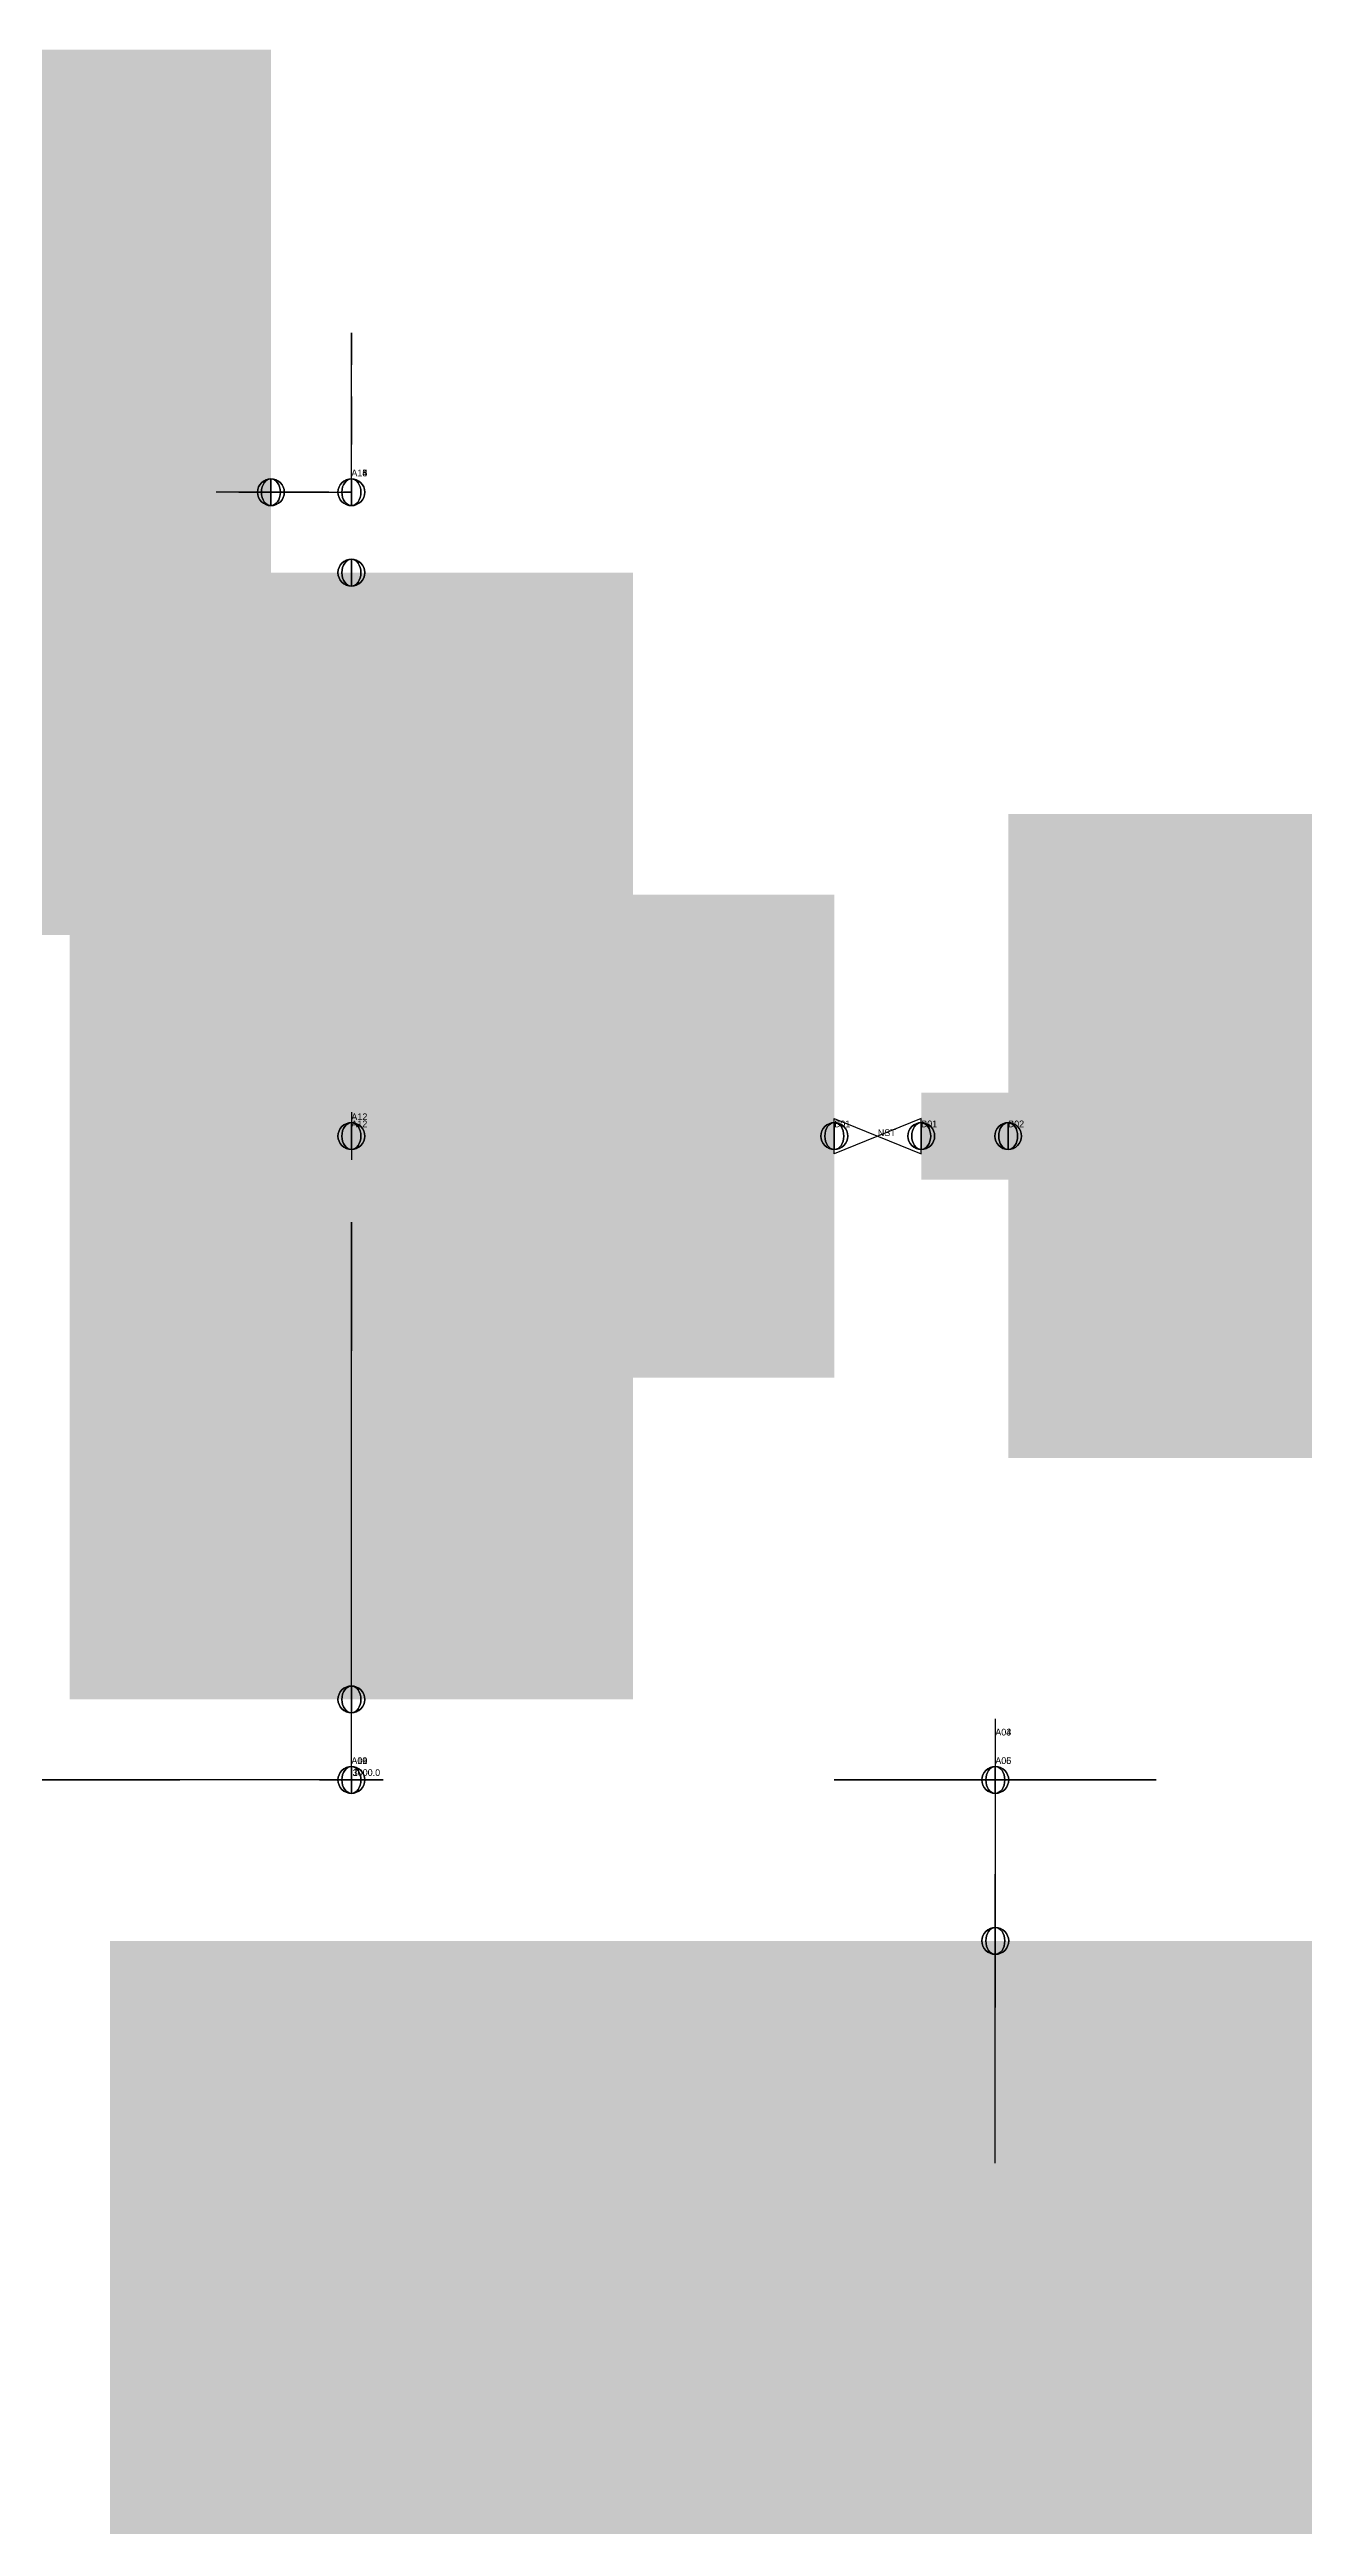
# Model space of a CAD drawing. Extents: x -24 to 438, y 72 to 424.
# Drawn here: x 84.8 to 131.5, y 248.2 to 340.5 of the extents above; entities that cross this region are included whole.
import ezdxf

# ---------------------------------------------------------------- set-up
doc = ezdxf.new("R2010")
doc.units = 0
doc.layers.get('0').update_dxf_attribs({"linetype": 'CONTINUOUS'})
for name, color, linetype in [('BEND', 5, 'CONTINUOUS'), ('FLANGE', 11, 'CONTINUOUS'), ('FLATT', 11, 'CONTINUOUS'), ('FORCE', 4, 'CONTINUOUS'), ('FRCATT', 4, 'CONTINUOUS'), ('POINT', 5, 'CONTINUOUS'), ('PTATT', 7, 'CONTINUOUS'), ('REDUCER', 13, 'CONTINUOUS'), ('RUN', 5, 'CONTINUOUS'), ('SUPPORT', 1, 'CONTINUOUS'), ('VALATT', 14, 'CONTINUOUS'), ('VALVE', 14, 'CONTINUOUS')]:
    doc.layers.add(name, color=color, linetype=linetype)

# ---------------------------------------------------------------- blocks, each defined once
blk = doc.blocks.new('RUN')
at = {"const_width": 1}
blk.add_lwpolyline([(0, 0), (1, 0)], dxfattribs=at)
at = {"flags": 9}
for tag, p in [('MAT', (0.349303, 0.182422)), ('SCH', (0.349303, 0.165755)), ('NOM', (0.349303, 0.149088))]:
    blk.add_attdef(tag, p, '', height=0.01, dxfattribs=at)
blk = doc.blocks.new('REDUCER')
for p, q in [((0, 0.5), (1, 0.25)), ((0, -0.5), (0, 0.5)), ((1, 0.25), (1, -0.25)), ((1, -0.25), (0, -0.5))]:
    blk.add_line(p, q)
blk = doc.blocks.new('VALVE')
for p, q in [((0, -0.5), (0, 0.5)), ((0, 0.5), (1, -0.5)), ((1, 0.5), (0, -0.5)), ((1, -0.5), (1, 0.5))]:
    blk.add_line(p, q)
at = {"flags": 9}
for tag, p in [('WGT', (0.49792, 0.521981)), ('RAT', (0.49792, 0.538647))]:
    blk.add_attdef(tag, p, '', height=0.01, dxfattribs=at)
blk = doc.blocks.new('POINT')
at = {"color": 0, "linetype": 'BYBLOCK'}
blk.add_circle((0, 0), 0.5, dxfattribs=at)
at = {"color": 0, "linetype": 'BYBLOCK', "extrusion": (1e-16, 0, -1)}
blk.add_circle((0, 0), 0.5, dxfattribs=at)
at = {"color": 0, "linetype": 'BYBLOCK', "extrusion": (0.707107, 0, 0.707107)}
blk.add_circle((0, 0), 0.5, dxfattribs=at)
at = {"color": 0, "linetype": 'BYBLOCK', "extrusion": (0.707107, 0, -0.707107)}
blk.add_circle((0, 0), 0.5, dxfattribs=at)
at = {"color": 0, "linetype": 'BYBLOCK', "extrusion": (-0.707107, 0, -0.707107)}
blk.add_circle((0, 0), 0.5, dxfattribs=at)
at = {"color": 0, "linetype": 'BYBLOCK', "extrusion": (-0.707107, 0, 0.707107)}
blk.add_circle((0, 0), 0.5, dxfattribs=at)
at = {"color": 0, "linetype": 'BYBLOCK', "extrusion": (1, 0, 1e-16)}
blk.add_circle((0, 0), 0.5, dxfattribs=at)
at = {"color": 0, "linetype": 'BYBLOCK', "extrusion": (-1, 0, -2e-16)}
blk.add_circle((0, 0), 0.5, dxfattribs=at)
blk = doc.blocks.new('LINSTP')
for p, q in [((0, 0), (0, -0.85)), ((-0.5, -0.5), (-0.15, -0.5)), ((0, -0.5), (-0.15, -0.4625)), ((-0.15, -0.4625), (-0.15, -0.5)), ((-0.15, -0.5), (-0.15, -0.5375)), ((-0.15, -0.5375), (0, -0.5)), ((0.15, -0.4625), (0, -0.5)), ((0, -0.5), (0.15, -0.5375)), ((0.15, -0.5), (0.15, -0.4625)), ((0.5, -0.5), (0.15, -0.5)), ((0.15, -0.5375), (0.15, -0.5)), ((-0.15, -1), (-0.15, -0.85)), ((-0.15, -0.85), (0.15, -0.85)), ((-0.075, -1), (-0.075, -0.85)), ((0, -1), (0, -0.85)), ((0.075, -1), (0.075, -0.85)), ((0.15, -0.85), (0.15, -1))]:
    blk.add_line(p, q)
at = {"flags": 9}
for tag, p in [('TYP', (-0.00208, -1.064976)), ('SID', (-0.00208, -1.048309)), ('STF', (-0.00208, -1.114976)), ('GFO', (-0.00208, -1.081643)), ('GBK', (-0.00208, -1.098309))]:
    blk.add_attdef(tag, p, '', height=0.01, dxfattribs=at)
blk = doc.blocks.new('BEND')
at = {"color": 0, "linetype": 'BYBLOCK', "extrusion": (1e-16, 0, -1)}
blk.add_circle((0, 0), 0.5, dxfattribs=at)
at = {"color": 0, "linetype": 'BYBLOCK'}
blk.add_circle((0, 0), 0.5, dxfattribs=at)
at = {"color": 0, "linetype": 'BYBLOCK', "extrusion": (-0.707107, 0, 0.707107)}
blk.add_circle((0, 0), 0.5, dxfattribs=at)
at = {"color": 0, "linetype": 'BYBLOCK', "extrusion": (-0.707107, 0, -0.707107)}
blk.add_circle((0, 0), 0.5, dxfattribs=at)
at = {"color": 0, "linetype": 'BYBLOCK', "extrusion": (0.707107, 0, -0.707107)}
blk.add_circle((0, 0), 0.5, dxfattribs=at)
at = {"color": 0, "linetype": 'BYBLOCK', "extrusion": (0.707107, 0, 0.707107)}
blk.add_circle((0, 0), 0.5, dxfattribs=at)
at = {"color": 0, "linetype": 'BYBLOCK', "extrusion": (-1, 0, -2e-16)}
blk.add_circle((0, 0), 0.5, dxfattribs=at)
at = {"color": 0, "linetype": 'BYBLOCK', "extrusion": (1, 0, 1e-16)}
blk.add_circle((0, 0), 0.5, dxfattribs=at)
at = {"flags": 9}
for tag, p in [('SCH', (0.013631, 0.044686)), ('MAT', (0.013631, 0.028019)), ('NOM', (0.013631, 0.011353)), ('RAD', (0.013631, -0.005314))]:
    blk.add_attdef(tag, p, '', height=0.01, dxfattribs=at)
blk = doc.blocks.new('FLANGE')
for p, q in [((0.4, -0.5), (0.4, 0.5)), ((0.6, 0.5), (0.6, -0.5)), ((0, 0), (0.4, 0.25)), ((0, 0), (0.4, -0.25)), ((0.4, 0), (0.6, 0)), ((0.6, 0.25), (1, 0)), ((1, 0), (0.6, -0.25))]:
    blk.add_line(p, q)
at = {"flags": 9}
for tag, p in [('WGT', (0.493086, 0.536473)), ('RAT', (0.493086, 0.55314))]:
    blk.add_attdef(tag, p, '', height=0.01, dxfattribs=at)
blk = doc.blocks.new('FORCE')
for p, q in [((0, 1.299517), (-0.075, 0.999517)), ((0.075, 0.999517), (0, 1.299517)), ((-0.075, 0.999517), (0, 0.999517)), ((0, 0.999517), (0.075, 0.999517)), ((0, 0), (0, 0.999517))]:
    blk.add_line(p, q)
at = {"flags": 9}
for tag, p in [('FRC', (0.002347, 1.347826)), ('LCA', (0.002347, 1.331159))]:
    blk.add_attdef(tag, p, '', height=0.01, dxfattribs=at)
blk = doc.blocks.new('MOMENT')
blk.add_lwpolyline([(0, 0), (0, 0.4), (-0.075, 0.4), (0, 0.7), (-0.075, 0.7), (0, 1), (0.075, 0.7), (0, 0.7), (0.075, 0.4), (0, 0.4)])
at = {"flags": 9}
for tag, p in [('MOM', (0.002347, 1.043478)), ('LCA', (0.002347, 1.026812))]:
    blk.add_attdef(tag, p, '', height=0.01, dxfattribs=at)
blk = doc.blocks.new('YSTOP')
for p, q in [((-0.15, -1), (-0.15, -0.85)), ((-0.15, -0.85), (0.15, -0.85)), ((-0.075, -1), (-0.075, -0.85)), ((0, -1), (0, -0.85)), ((0.075, -1), (0.075, -0.85)), ((0.15, -0.85), (0.15, -1))]:
    blk.add_line(p, q)
blk.add_lwpolyline([(0, -1), (0, -0.3), (0.075, -0.3), (0, 0), (-0.075, -0.3), (0, -0.3)])
at = {"flags": 9}
for tag, p in [('TYP', (0.001068, -1.015459)), ('SID', (0.001068, -0.998792)), ('GUP', (0.001068, -1.032126)), ('GDN', (0.001068, -1.048792)), ('FCF', (0.001068, -1.065459))]:
    blk.add_attdef(tag, p, '', height=0.01, dxfattribs=at)
blk = doc.blocks.new('INCLINED')
for p, q in [((-0.2, 0.9), (-0.2, 1)), ((-0.1, 0.9), (-0.1, 1)), ((0, 1), (0, 0.8)), ((0.1, 0.9), (0.1, 1)), ((0.2, 0.9), (0.2, 1)), ((-0.2, 0.9), (0.2, 0.9)), ((0, 0.8), (-0.2, 0.7)), ((-0.2, 0.7), (0.2, 0.7)), ((0.2, 0.7), (-0.2, 0.6)), ((-0.2, 0.6), (0.2, 0.6)), ((0.2, 0.6), (-0.2, 0.5)), ((-0.2, 0.5), (0.2, 0.5)), ((0.2, 0.5), (-0.2, 0.4)), ((-0.2, 0.4), (0.2, 0.4)), ((0.2, 0.4), (0, 0.29)), ((0, 0.29), (0, 0))]:
    blk.add_line(p, q)
for points in [[(0.02, 0.05), (-0.02, 0.05), (0, 0)], [(0.018228, 0.0488), (-0.018228, 0.0488), (0, 0.00323)], [(0.016313, 0.047504), (-0.016313, 0.047504), (0, 0.006721)], [(0.014778, 0.046464), (-0.014778, 0.046464), (0, 0.00952)], [(0.013243, 0.045425), (-0.013243, 0.045425), (0, 0.012319)], [(0.011972, 0.044565), (-0.011972, 0.044565), (0, 0.014634)], [(0.010702, 0.043705), (-0.010702, 0.043705), (0, 0.01695)], [(0.009432, 0.042845), (-0.009432, 0.042845), (0, 0.019266)], [(0.007896, 0.041805), (-0.007896, 0.041805), (0, 0.022065)], [(0.006626, 0.040945), (-0.006626, 0.040945), (0, 0.02438)], [(0.005091, 0.039906), (-0.005091, 0.039906), (0, 0.027179)], [(0.003671, 0.038945), (-0.003671, 0.038945), (0, 0.029768)], [(0.002665, 0.038264), (-0.002665, 0.038264), (0, 0.031601)], [(0.00166, 0.037583), (-0.00166, 0.037583), (0, 0.033434)], [(0.000485, 0.036788), (-0.000485, 0.036788), (0, 0.035575)]]:
    blk.add_lwpolyline(points, close=True)
at = {"flags": 9}
for tag, p in [('SID', (0.001223, 1.094807)), ('TYP', (0.001223, 1.07814)), ('GFO', (0.001223, 1.061473)), ('GBK', (0.001223, 1.044807)), ('RAT', (0.001223, 1.02814)), ('DIR', (0.001223, 1.011473))]:
    blk.add_attdef(tag, p, '', height=0.01, dxfattribs=at)
blk = doc.blocks.new('RESTRNT')
for p, q in [((-0.2, 0.8), (-0.2, 1)), ((-0.1, 1), (-0.1, 0.8)), ((0, 1), (0, 0.8)), ((0.1, 1), (0.1, 0.8)), ((0.2, 1), (0.2, 0.8)), ((0.2, 0.8), (-0.2, 0.8)), ((0, 0.4), (0, 0.8)), ((-0.2, 0.6), (-0.2, 0.3)), ((0.2, 0.6), (-0.2, 0.6)), ((-0.1, 0.5), (-0.1, 0.4)), ((0.1, 0.5), (-0.1, 0.5)), ((0.1, 0.3), (0.1, 0.5)), ((0.2, 0.2), (0.2, 0.6)), ((-0.1, 0.4), (0, 0.4)), ((-0.2, 0.3), (0.1, 0.3)), ((0, 0.2), (0.2, 0.2)), ((0, 0), (0, 0.2))]:
    blk.add_line(p, q)
at = {"flags": 9}
for tag, p in [('TYP', (-0.001799, 1.055797)), ('SID', (-0.001799, 1.072464)), ('RST', (-0.001799, 1.03913)), ('DIR', (-0.001799, 1.022464))]:
    blk.add_attdef(tag, p, '', height=0.01, dxfattribs=at)

msp = doc.modelspace()

# ---------------------------------------------------------------- linework, layer by layer
at = {"layer": 'BEND', "extrusion": (0, 1, 0), "const_width": 0.1}
for points in [[(-93, 96, 0.414213), (-96, 93, 0.414213)], [(-117, 96, 0.414213), (-120, 93, 0.414213)]]:
    msp.add_lwpolyline(points, format="xyb", dxfattribs=at)
at = {"layer": 'BEND', "extrusion": (-1, 0, 0), "const_width": 0.1}
for points in [[(-324, -9, 0.414213), (-321, -12, 0.414213)], [(-279, -12, 0.414213), (-276, -9, 0.414213)], [(-276, 6, 0.414213), (-270, 0, 0.414213)]]:
    msp.add_lwpolyline(points, format="xyb", dxfattribs=at)

# ---------------------------------------------------------------- block references
at = {"layer": 'FLANGE', "extrusion": (0, 1, 0), "xscale": 2.375, "yscale": 2.375, "zscale": 2.375, "rotation": 270}
msp.add_blockref('FLANGE', (-96, 61.1875, 276), dxfattribs=at)
at = {"layer": 'FORCE', "extrusion": (-1, 0, 0), "xscale": 16, "yscale": 16, "zscale": 16, "rotation": 90}
msp.add_blockref('FORCE', (-276, 24, -96), dxfattribs=at)
at = {"layer": 'FORCE', "extrusion": (0, -1, 0), "xscale": 16, "yscale": 16, "zscale": 16, "rotation": 90}
msp.add_blockref('MOMENT', (96, 24, -276), dxfattribs=at)
at = {"layer": 'POINT'}
for name, p in [('POINT', (93, 324, 96)), ('BEND', (96, 324, -12)), ('POINT', (96, 324, -9)), ('POINT', (96, 324, 36)), ('POINT', (96, 324, 66)), ('POINT', (96, 324, 93)), ('BEND', (96, 324, 96)), ('POINT', (96, 321, -12)), ('POINT', (96, 300, -12)), ('POINT', (96, 300, -12)), ('POINT', (114, 300, -12)), ('POINT', (117.240005, 300, -12)), ('POINT', (120.480003, 300, -12)), ('POINT', (96, 279, -12)), ('POINT', (96, 276, 60)), ('POINT', (96, 276, 24)), ('POINT', (96, 276, -9)), ('BEND', (96, 276, -12)), ('BEND', (120, 276)), ('POINT', (120, 276, 6)), ('POINT', (120, 276, 36)), ('POINT', (120, 276, 48)), ('POINT', (120, 276, 84)), ('POINT', (120, 276, 93)), ('POINT', (120, 270))]:
    msp.add_blockref(name, p, dxfattribs=at)
at = {"layer": 'REDUCER', "extrusion": (0, 1, 0), "xscale": 12, "yscale": 12, "zscale": 12, "rotation": 90}
msp.add_blockref('REDUCER', (-120, 36, 276), dxfattribs=at)
at = {"layer": 'RUN', "yscale": 0.1, "zscale": 0.1}
for p, xscale, rotation in [((93, 324, 96), 33, 180), ((96, 300, -12), 21, 90), ((96, 279, -12), 21, 90), ((120, 204), 66, 90)]:
    msp.add_blockref('RUN', p, dxfattribs=dict(at, xscale=xscale, rotation=rotation))
at = {"layer": 'RUN', "extrusion": (0, 1, 0), "yscale": 0.1, "zscale": 0.1}
for p, xscale, rotation in [((-96, -9, 324), 45, 90), ((-96, 36, 324), 30, 90), ((-96, 66, 324), 27, 90), ((-96, 93, 276), 33, 270), ((-96, 60, 276), 36, 270), ((-96, 24, 276), 33, 270), ((-120, 84, 276), 9, 90), ((-120, 6, 276), 30, 90), ((-120, 48, 276), 36, 90)]:
    msp.add_blockref('RUN', p, dxfattribs=dict(at, xscale=xscale, rotation=rotation))
at = {"layer": 'RUN', "yscale": 0.1, "zscale": 0.1}
for p, xscale in [((120.480003, 300, -12), 24.000007), ((96, 300, -12), 18), ((117.240005, 300, -12), 3.239997)]:
    msp.add_blockref('RUN', p, dxfattribs=dict(at, xscale=xscale))
at = {"layer": 'SUPPORT', "extrusion": (1, 0, 0), "xscale": 5.9375, "yscale": 5.9375, "zscale": 5.9375, "rotation": 270}
msp.add_blockref('RESTRNT', (324, 66, 96), dxfattribs=at)
at = {"layer": 'SUPPORT', "extrusion": (0, 1, 0), "xscale": 5.9375, "yscale": 5.9375, "zscale": 5.9375, "rotation": 314.999969}
msp.add_blockref('INCLINED', (-96, 36, 324), dxfattribs=at)
at = {"layer": 'SUPPORT', "extrusion": (-1, 0, 0)}
for name, p, xscale, yscale, zscale in [('YSTOP', (-300, -12, -96), 5.9375, 5.9375, 5.9375), ('LINSTP', (-270, 0, -120), 16.5625, 16.5625, 16.5625)]:
    msp.add_blockref(name, p, dxfattribs=dict(at, xscale=xscale, yscale=yscale, zscale=zscale))
at = {"layer": 'VALVE', "xscale": 3.240005, "yscale": 1.315, "zscale": 1.315}
msp.add_blockref('VALVE', (114, 300, -12), dxfattribs=at)

# ---------------------------------------------------------------- texts
at = {"layer": 'FLATT'}
msp.add_text('300', height=0.25, dxfattribs=at).set_placement((96.050003, 276.149993, 60))
at = {"layer": 'FRCATT'}
msp.add_text('1000.0', height=0.25, dxfattribs=at).set_placement((96.050003, 276.149993, 24))
at = {"layer": 'PTATT'}
for s, p in [('A13', (96, 324.59375, -12)), ('A16', (96, 324.59375, 96)), ('A14', (96, 324.59375, 36)), ('A15', (96, 324.59375, 66)), ('A12', (96, 300.59375, -12)), ('A12', (96, 300.328735, -12)), ('B01', (114, 300.328735, -12)), ('B01', (117.240005, 300.328735, -12)), ('B02', (120.480003, 300.328735, -12)), ('A03', (120, 277.65625)), ('A04', (120, 277.65625, 36)), ('A09', (96, 276.59375, 60)), ('A10', (96, 276.59375, 24)), ('A11', (96, 276.59375, -12)), ('A05', (120, 276.59375, 48)), ('A06', (120, 276.59375, 84))]:
    msp.add_text(s, height=0.25, dxfattribs=at).set_placement(p)
at = {"layer": 'VALATT'}
msp.add_text('NST', height=0.25, dxfattribs=at).set_placement((115.620002, 300, -12))

doc.saveas('drawing.dxf')
